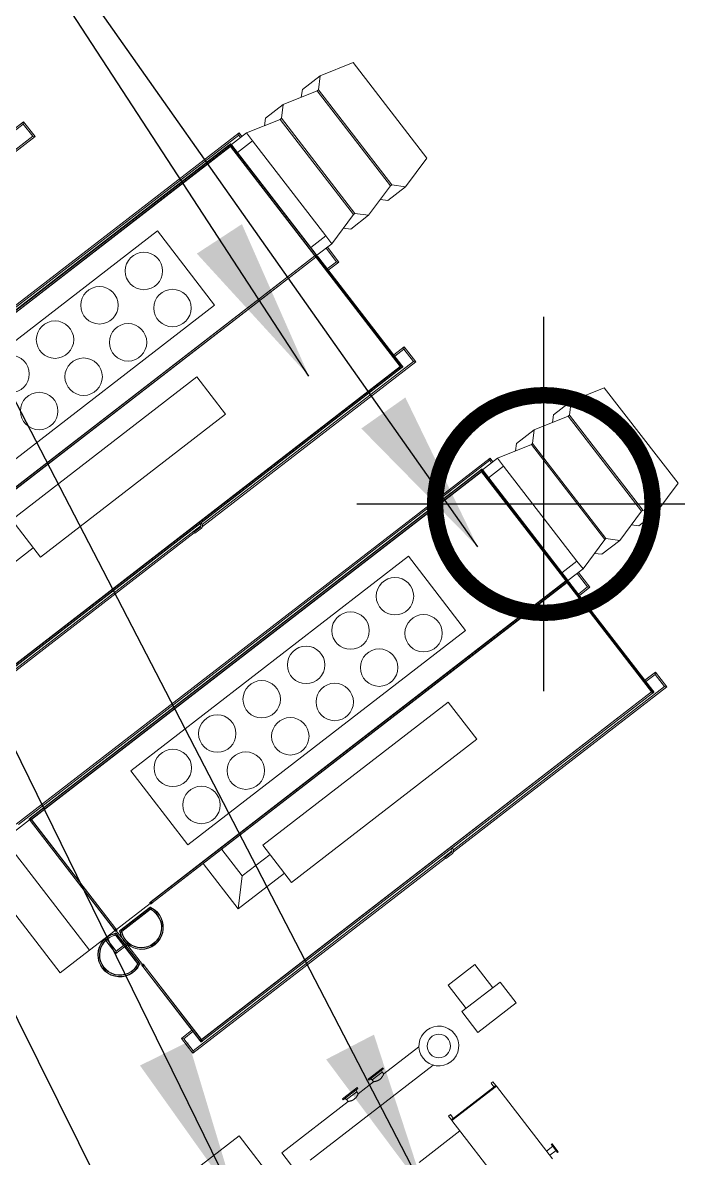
# Model space of a CAD drawing. Extents: x 380524 to 381571, y 430951 to 432014.
# Drawn here: x 380882.77 to 380896.78, y 431372.48 to 431396.74 of the extents above; entities that cross this region are included whole.
import ezdxf

# ---------------------------------------------------------------- set-up
doc = ezdxf.new("R2010")
doc.units = 0
doc.header["$LTSCALE"] = 5
doc.header["$MEASUREMENT"] = 0
doc.layers.get('0').update_dxf_attribs({"linetype": 'CONTINUOUS'})
doc.layers.add('BH4', color=3, linetype='CONTINUOUS')
doc.layers.add('PALIGLINIJA', color=7, linetype='CONTINUOUS')
doc.styles.get("Standard").update_dxf_attribs({"font": 'SIMPLEX.SHX'})
doc.dimstyles.new('SLDDIMSTYLE2', dxfattribs={"dimtxt": 0, "dimasz": 3.5, "dimexe": 0, "dimexo": 0.0625, "dimgap": 0, "dimtad": 0, "dimtih": 1, "dimtoh": 1, "dimdec": 0, "dimrnd": 1e-09, "dimzin": 0, "dimdsep": 46, "dimtxsty": 'Standard', "dimsah": 1, "dimcen": 0.09, "dimadec": 0, "dimazin": 0, "dimtfac": 3.5, "dimtdec": 0, "dimtofl": 0, "dimtmove": 0, "dimatfit": 3, "dimfxl": 1, "dimfrac": 2, "dimtolj": 1, "dimtzin": 0, "dimarcsym": 0})
doc.dimstyles.new('SLDDIMSTYLE3', dxfattribs={"dimtxt": 0, "dimasz": 1.5, "dimexe": 0, "dimexo": 0.0625, "dimgap": 0, "dimtad": 0, "dimtih": 1, "dimtoh": 1, "dimdec": 0, "dimrnd": 1e-09, "dimzin": 0, "dimdsep": 46, "dimtxsty": 'Standard', "dimblk1": 'DOT', "dimblk2": 'DOT', "dimsah": 1, "dimcen": 0.09, "dimadec": 0, "dimazin": 0, "dimtfac": 1.5, "dimtdec": 0, "dimtofl": 0, "dimtmove": 0, "dimatfit": 3, "dimldrblk": 'DOT', "dimfxl": 1, "dimfrac": 2, "dimtolj": 1, "dimtzin": 0, "dimarcsym": 0})

# ---------------------------------------------------------------- blocks, each defined once
blk = doc.blocks.new('_DOT')
at = {"color": 0, "linetype": 'ByBlock', "lineweight": -2}
blk.add_line((-0.5, 0), (-1, 0), dxfattribs=at)
at = {"color": 0, "linetype": 'ByBlock', "const_width": 0.5}
blk.add_lwpolyline([(-0.25, 0, 1), (0.25, 0, 1)], format="xyb", close=True, dxfattribs=at)

msp = doc.modelspace()

# ---------------------------------------------------------------- linework, layer by layer
at = {"color": 7, "linetype": 'Continuous', "lineweight": 15}
for p, q in [((380889.832, 431395.887), (380889.124, 431395.601)), ((380889.832, 431395.887), (380891.407, 431393.847)), ((380888.745, 431395.308), (380889.124, 431395.601)), ((380889.09, 431395.306), (380889.124, 431395.601)), ((380888.334, 431394.99), (380889.062, 431395.285)), ((380888.723, 431395.148), (380888.745, 431395.308)), ((380889.062, 431395.285), (380889.09, 431395.306)), ((380889.062, 431395.285), (380890.63, 431393.254)), ((380889.09, 431395.306), (380890.658, 431393.275)), ((380887.955, 431394.698), (380888.334, 431394.99)), ((380888.299, 431394.696), (380888.334, 431394.99)), ((380882.562, 431394.449), (380882.787, 431394.623)), ((380882.787, 431394.623), (380882.78, 431394.574)), ((380882.787, 431394.623), (380883.031, 431394.306)), ((380887.55, 431394.385), (380888.272, 431394.674)), ((380887.933, 431394.538), (380887.955, 431394.698)), ((380888.272, 431394.674), (380888.299, 431394.696)), ((380888.272, 431394.674), (380889.84, 431392.644)), ((380888.299, 431394.696), (380889.868, 431392.665)), ((380877.26, 431386.564), (380887.391, 431394.388)), ((380882.78, 431394.574), (380882.583, 431394.422)), ((380882.982, 431394.313), (380882.78, 431394.574)), ((380887.227, 431394.135), (380887.55, 431394.385)), ((380887.391, 431394.388), (380887.384, 431394.339)), ((380887.391, 431394.388), (380887.452, 431394.309)), ((380887.55, 431394.385), (380887.679, 431394.217)), ((380887.384, 431394.339), (380877.309, 431386.558)), ((380887.183, 431394.127), (380877.566, 431386.699)), ((380878.47, 431390.827), (380882.982, 431394.313)), ((380883.031, 431394.306), (380878.474, 431390.786)), ((380882.982, 431394.313), (380883.031, 431394.306)), ((380887.183, 431394.127), (380887.187, 431394.122)), ((380887.188, 431394.13), (380887.21, 431394.148)), ((380887.206, 431394.102), (380887.189, 431394.124)), ((380887.19, 431394.128), (380887.212, 431394.145)), ((380887.211, 431394.123), (380887.198, 431394.113)), ((380887.211, 431394.123), (380887.225, 431394.134)), ((380887.221, 431394.11), (380887.211, 431394.123)), ((380887.216, 431394.145), (380887.233, 431394.122)), ((380887.218, 431394.146), (380887.235, 431394.124)), ((380887.679, 431394.217), (380887.357, 431393.967)), ((380887.424, 431394.288), (380887.384, 431394.339)), ((380887.679, 431394.217), (380889.248, 431392.186)), ((380887.187, 431394.122), (380877.569, 431386.694)), ((380887.204, 431394.1), (380877.586, 431386.672)), ((380887.207, 431394.095), (380877.59, 431386.667)), ((380887.187, 431394.122), (380887.204, 431394.1)), ((380887.204, 431394.1), (380887.207, 431394.095)), ((380887.207, 431394.095), (380887.212, 431394.099)), ((380889.011, 431391.76), (380887.207, 431394.095)), ((380887.233, 431394.118), (380887.21, 431394.101)), ((380887.212, 431394.099), (380887.234, 431394.116)), ((380889.015, 431391.764), (380887.212, 431394.099)), ((380887.234, 431394.116), (380887.239, 431394.12)), ((380889.038, 431391.781), (380887.234, 431394.116)), ((380889.042, 431391.785), (380887.239, 431394.12)), ((380891.407, 431393.847), (380890.952, 431393.234)), ((380890.162, 431392.624), (380890.63, 431393.254)), ((380890.952, 431393.234), (380890.573, 431392.942)), ((380890.63, 431393.254), (380890.658, 431393.275)), ((380890.658, 431393.275), (380890.952, 431393.234)), ((380890.412, 431392.961), (380890.573, 431392.942)), ((380889.377, 431392.018), (380889.84, 431392.644)), ((380889.783, 431392.331), (380890.162, 431392.624)), ((380889.84, 431392.644), (380889.868, 431392.665)), ((380889.868, 431392.665), (380890.162, 431392.624)), ((380885.646, 431392.289), (380879.71, 431387.704)), ((380886.868, 431390.706), (380885.646, 431392.289)), ((380889.248, 431392.186), (380888.925, 431391.937)), ((380889.377, 431392.018), (380889.248, 431392.186)), ((380889.623, 431392.35), (380889.783, 431392.331)), ((380889.055, 431391.769), (380889.377, 431392.018)), ((380889.279, 431391.943), (380889.524, 431391.626)), ((380880.145, 431384.913), (380889.011, 431391.76)), ((380880.149, 431384.908), (380889.014, 431391.756)), ((380880.166, 431384.886), (380889.031, 431391.733)), ((380880.17, 431384.881), (380889.035, 431391.729)), ((380889.015, 431391.764), (380889.011, 431391.76)), ((380889.011, 431391.76), (380889.014, 431391.756)), ((380889.014, 431391.756), (380889.031, 431391.733)), ((380889.038, 431391.781), (380889.015, 431391.764)), ((380889.017, 431391.762), (380889.039, 431391.779)), ((380889.034, 431391.735), (380889.017, 431391.757)), ((380889.025, 431391.746), (380889.039, 431391.757)), ((380889.039, 431391.757), (380889.028, 431391.77)), ((380889.031, 431391.733), (380889.035, 431391.729)), ((380889.042, 431391.785), (380889.038, 431391.781)), ((380889.06, 431391.752), (380889.038, 431391.735)), ((380889.039, 431391.757), (380889.052, 431391.767)), ((380889.049, 431391.743), (380889.039, 431391.757)), ((380889.062, 431391.75), (380889.04, 431391.732)), ((380889.044, 431391.778), (380889.061, 431391.756)), ((380889.045, 431391.716), (380889.062, 431391.694)), ((380889.046, 431391.78), (380889.063, 431391.758)), ((380889.068, 431391.742), (380889.046, 431391.724)), ((380889.047, 431391.718), (380889.064, 431391.696)), ((380889.07, 431391.739), (380889.048, 431391.722)), ((380889.057, 431391.733), (380889.051, 431391.741)), ((380889.08, 431391.704), (380889.059, 431391.731)), ((380889.069, 431391.695), (380889.091, 431391.712)), ((380889.07, 431391.693), (380889.093, 431391.71)), ((380889.091, 431391.717), (380889.074, 431391.739)), ((380889.094, 431391.718), (380889.077, 431391.741)), ((380889.093, 431391.71), (380889.097, 431391.714)), ((380890.865, 431389.415), (380889.093, 431391.71)), ((380890.87, 431389.418), (380889.097, 431391.714)), ((380889.475, 431391.632), (380889.252, 431391.921)), ((380889.066, 431391.689), (380889.07, 431391.693)), ((380890.838, 431389.394), (380889.066, 431391.689)), ((380890.843, 431389.398), (380889.07, 431391.693)), ((380889.278, 431391.48), (380889.475, 431391.632)), ((380889.524, 431391.626), (380889.299, 431391.452)), ((380889.475, 431391.632), (380889.524, 431391.626)), ((380880.933, 431386.121), (380886.868, 431390.706)), ((380890.699, 431389.64), (380890.924, 431389.814)), ((380890.917, 431389.765), (380890.72, 431389.612)), ((380890.924, 431389.814), (380890.917, 431389.765)), ((380891.119, 431389.503), (380890.917, 431389.765)), ((380890.924, 431389.814), (380891.168, 431389.497)), ((380881.221, 431381.966), (380890.838, 431389.394)), ((380881.225, 431381.961), (380890.842, 431389.389)), ((380881.242, 431381.939), (380890.859, 431389.367)), ((380881.245, 431381.934), (380890.863, 431389.362)), ((380886.607, 431386.018), (380891.119, 431389.503)), ((380891.168, 431389.497), (380886.611, 431385.977)), ((380890.843, 431389.398), (380890.838, 431389.394)), ((380890.838, 431389.394), (380890.842, 431389.389)), ((380890.842, 431389.389), (380890.859, 431389.367)), ((380890.865, 431389.415), (380890.843, 431389.398)), ((380890.862, 431389.369), (380890.844, 431389.391)), ((380890.845, 431389.395), (380890.867, 431389.412)), ((380890.853, 431389.38), (380890.866, 431389.39)), ((380890.866, 431389.39), (380890.856, 431389.404)), ((380890.859, 431389.367), (380890.863, 431389.362)), ((380890.87, 431389.418), (380890.865, 431389.415)), ((380890.888, 431389.386), (380890.866, 431389.368)), ((380890.89, 431389.383), (380890.868, 431389.366)), ((380890.871, 431389.412), (380890.888, 431389.39)), ((380890.874, 431389.414), (380890.891, 431389.392)), ((380891.119, 431389.503), (380891.168, 431389.497)), ((380886.492, 431389.171), (380882.535, 431386.115)), ((380886.492, 431389.171), (380887.104, 431388.379)), ((380895.199, 431388.938), (380894.491, 431388.652)), ((380895.199, 431388.938), (380896.774, 431386.898)), ((380894.112, 431388.359), (380894.491, 431388.652)), ((380894.456, 431388.357), (380894.491, 431388.652)), ((380883.146, 431385.323), (380887.104, 431388.379)), ((380893.701, 431388.042), (380894.429, 431388.336)), ((380894.09, 431388.199), (380894.112, 431388.359)), ((380894.429, 431388.336), (380894.456, 431388.357)), ((380894.429, 431388.336), (380895.997, 431386.305)), ((380894.456, 431388.357), (380896.025, 431386.327)), ((380893.322, 431387.749), (380893.701, 431388.042)), ((380893.666, 431387.747), (380893.701, 431388.042)), ((380892.917, 431387.436), (380893.639, 431387.726)), ((380893.3, 431387.59), (380893.322, 431387.749)), ((380893.639, 431387.726), (380893.666, 431387.747)), ((380893.639, 431387.726), (380895.207, 431385.695)), ((380893.666, 431387.747), (380895.234, 431385.716)), ((380882.627, 431379.615), (380892.757, 431387.439)), ((380892.751, 431387.39), (380882.676, 431379.609)), ((380892.594, 431387.187), (380892.917, 431387.436)), ((380892.757, 431387.439), (380892.751, 431387.39)), ((380892.791, 431387.339), (380892.751, 431387.39)), ((380892.757, 431387.439), (380892.819, 431387.36)), ((380892.917, 431387.436), (380893.046, 431387.268)), ((380892.55, 431387.178), (380882.933, 431379.75)), ((380892.554, 431387.173), (380882.936, 431379.745)), ((380892.571, 431387.151), (380882.953, 431379.723)), ((380892.574, 431387.146), (380882.957, 431379.718)), ((380892.55, 431387.178), (380892.554, 431387.173)), ((380892.554, 431387.173), (380892.571, 431387.151)), ((380892.555, 431387.182), (380892.577, 431387.199)), ((380892.573, 431387.153), (380892.556, 431387.175)), ((380892.557, 431387.179), (380892.579, 431387.196)), ((380892.578, 431387.174), (380892.565, 431387.164)), ((380892.571, 431387.151), (380892.574, 431387.146)), ((380892.574, 431387.146), (380892.579, 431387.15)), ((380894.378, 431384.812), (380892.574, 431387.146)), ((380892.599, 431387.17), (380892.577, 431387.152)), ((380892.578, 431387.174), (380892.591, 431387.185)), ((380892.588, 431387.161), (380892.578, 431387.174)), ((380892.579, 431387.15), (380892.601, 431387.167)), ((380894.382, 431384.815), (380892.579, 431387.15)), ((380892.583, 431387.196), (380892.6, 431387.174)), ((380892.585, 431387.198), (380892.602, 431387.176)), ((380892.601, 431387.167), (380892.606, 431387.171)), ((380894.405, 431384.832), (380892.601, 431387.167)), ((380894.409, 431384.836), (380892.606, 431387.171)), ((380893.046, 431387.268), (380892.724, 431387.019)), ((380893.046, 431387.268), (380894.615, 431385.237)), ((380896.774, 431386.898), (380896.319, 431386.286)), ((380895.529, 431385.675), (380895.997, 431386.305)), ((380896.319, 431386.286), (380895.94, 431385.993)), ((380895.997, 431386.305), (380896.025, 431386.327)), ((380896.025, 431386.327), (380896.319, 431386.286)), ((380881.044, 431381.722), (380886.582, 431385.999)), ((380882.535, 431386.115), (380883.146, 431385.323)), ((380886.426, 431385.854), (380886.569, 431385.964)), ((380886.587, 431385.94), (380886.445, 431385.83)), ((380886.575, 431386.013), (380886.557, 431386.036)), ((380886.58, 431386.055), (380886.599, 431386.031)), ((380895.779, 431386.012), (380895.94, 431385.993)), ((380886.435, 431385.842), (380881.038, 431381.673)), ((380886.445, 431385.83), (380886.426, 431385.854)), ((380894.744, 431385.07), (380895.207, 431385.695)), ((380895.149, 431385.383), (380895.529, 431385.675)), ((380895.207, 431385.695), (380895.234, 431385.716)), ((380895.234, 431385.716), (380895.529, 431385.675)), ((380882.004, 431384.757), (380882.994, 431385.521)), ((380894.99, 431385.402), (380895.149, 431385.383)), ((380891.013, 431385.34), (380885.077, 431380.756)), ((380892.235, 431383.757), (380891.013, 431385.34)), ((380894.615, 431385.237), (380894.292, 431384.988)), ((380894.744, 431385.07), (380894.615, 431385.237)), ((380894.422, 431384.82), (380894.744, 431385.07)), ((380894.842, 431384.684), (380894.619, 431384.973)), ((380894.646, 431384.994), (380894.891, 431384.677)), ((380885.512, 431377.964), (380894.378, 431384.812)), ((380885.516, 431377.96), (380894.381, 431384.807)), ((380885.533, 431377.937), (380894.398, 431384.785)), ((380885.537, 431377.933), (380894.402, 431384.78)), ((380894.382, 431384.815), (380894.378, 431384.812)), ((380894.378, 431384.812), (380894.381, 431384.807)), ((380894.381, 431384.807), (380894.398, 431384.785)), ((380894.405, 431384.832), (380894.382, 431384.815)), ((380894.384, 431384.813), (380894.406, 431384.83)), ((380894.401, 431384.787), (380894.384, 431384.809)), ((380894.392, 431384.798), (380894.406, 431384.808)), ((380894.406, 431384.808), (380894.395, 431384.822)), ((380894.398, 431384.785), (380894.402, 431384.78)), ((380894.409, 431384.836), (380894.405, 431384.832)), ((380894.427, 431384.803), (380894.405, 431384.786)), ((380894.406, 431384.808), (380894.419, 431384.818)), ((380894.416, 431384.795), (380894.406, 431384.808)), ((380894.429, 431384.801), (380894.407, 431384.784)), ((380894.411, 431384.83), (380894.428, 431384.807)), ((380894.412, 431384.767), (380894.429, 431384.745)), ((380894.413, 431384.831), (380894.43, 431384.809)), ((380894.435, 431384.793), (380894.413, 431384.776)), ((380894.414, 431384.769), (380894.431, 431384.747)), ((380894.437, 431384.791), (380894.415, 431384.773)), ((380894.424, 431384.784), (380894.418, 431384.792)), ((380894.447, 431384.755), (380894.426, 431384.782)), ((380894.433, 431384.74), (380894.437, 431384.744)), ((380896.205, 431382.445), (380894.433, 431384.74)), ((380894.436, 431384.747), (380894.458, 431384.764)), ((380894.437, 431384.744), (380894.46, 431384.761)), ((380896.21, 431382.449), (380894.437, 431384.744)), ((380894.458, 431384.768), (380894.441, 431384.79)), ((380894.461, 431384.77), (380894.444, 431384.792)), ((380894.46, 431384.761), (380894.464, 431384.765)), ((380896.232, 431382.466), (380894.46, 431384.761)), ((380896.237, 431382.47), (380894.464, 431384.765)), ((380894.645, 431384.531), (380894.842, 431384.684)), ((380894.891, 431384.677), (380894.666, 431384.504)), ((380894.842, 431384.684), (380894.891, 431384.677)), ((380886.3, 431379.173), (380892.235, 431383.757)), ((380896.066, 431382.691), (380896.291, 431382.865)), ((380896.284, 431382.816), (380896.087, 431382.664)), ((380896.291, 431382.865), (380896.284, 431382.816)), ((380896.486, 431382.555), (380896.284, 431382.816)), ((380896.291, 431382.865), (380896.535, 431382.548)), ((380891.974, 431379.069), (380896.486, 431382.555)), ((380896.535, 431382.548), (380891.978, 431379.028)), ((380896.486, 431382.555), (380896.535, 431382.548)), ((380886.588, 431375.017), (380896.205, 431382.445)), ((380886.592, 431375.012), (380896.209, 431382.441)), ((380886.609, 431374.99), (380896.226, 431382.418)), ((380886.612, 431374.986), (380896.23, 431382.414)), ((380896.21, 431382.449), (380896.205, 431382.445)), ((380896.205, 431382.445), (380896.209, 431382.441)), ((380896.209, 431382.441), (380896.226, 431382.418)), ((380896.232, 431382.466), (380896.21, 431382.449)), ((380896.229, 431382.42), (380896.211, 431382.442)), ((380896.212, 431382.447), (380896.234, 431382.464)), ((380896.22, 431382.431), (380896.233, 431382.442)), ((380896.233, 431382.442), (380896.223, 431382.455)), ((380896.226, 431382.418), (380896.23, 431382.414)), ((380896.237, 431382.47), (380896.232, 431382.466)), ((380896.255, 431382.437), (380896.233, 431382.42)), ((380896.257, 431382.434), (380896.235, 431382.417)), ((380896.238, 431382.463), (380896.255, 431382.441)), ((380896.241, 431382.465), (380896.258, 431382.443)), ((380891.859, 431382.222), (380887.902, 431379.166)), ((380891.859, 431382.222), (380892.471, 431381.431)), ((380888.513, 431378.374), (380892.471, 431381.431)), ((380885.077, 431380.756), (380886.3, 431379.173)), ((380882.369, 431379.289), (380882.913, 431379.71)), ((380882.922, 431379.699), (380882.905, 431379.721)), ((380882.906, 431379.729), (380882.928, 431379.746)), ((380882.924, 431379.7), (380882.907, 431379.723)), ((380882.908, 431379.727), (380882.93, 431379.744)), ((380882.916, 431379.711), (380882.929, 431379.722)), ((380882.925, 431379.694), (380882.93, 431379.697)), ((380882.925, 431379.694), (380884.729, 431377.359)), ((380882.95, 431379.717), (380882.928, 431379.7)), ((380882.942, 431379.732), (380882.929, 431379.722)), ((380882.929, 431379.722), (380882.939, 431379.708)), ((380882.93, 431379.697), (380882.952, 431379.715)), ((380882.93, 431379.697), (380884.733, 431377.363)), ((380882.936, 431379.745), (380882.933, 431379.75)), ((380882.934, 431379.743), (380882.951, 431379.721)), ((380882.953, 431379.723), (380882.936, 431379.745)), ((380882.952, 431379.715), (380882.957, 431379.718)), ((380882.952, 431379.715), (380884.756, 431377.38)), ((380882.957, 431379.718), (380882.953, 431379.723)), ((380882.957, 431379.718), (380884.76, 431377.384)), ((380884.197, 431376.923), (380882.369, 431379.289)), ((380887.902, 431379.166), (380888.513, 431378.374)), ((380891.942, 431379.064), (380891.924, 431379.088)), ((380891.947, 431379.106), (380891.966, 431379.082)), ((380891.802, 431378.893), (380886.405, 431374.724)), ((380886.411, 431374.773), (380891.949, 431379.05)), ((380887.461, 431378.51), (380887.021, 431379.079)), ((380888.055, 431378.968), (380887.461, 431378.51)), ((380891.793, 431378.905), (380891.936, 431379.015)), ((380891.812, 431378.881), (380891.793, 431378.905)), ((380891.954, 431378.991), (380891.812, 431378.881)), ((380883.57, 431376.439), (380881.742, 431378.805)), ((380886.626, 431378.774), (380887.371, 431377.808)), ((380887.371, 431377.808), (380888.361, 431378.572)), ((380887.371, 431377.808), (380887.461, 431378.51)), ((380884.773, 431377.368), (380885.493, 431377.924)), ((380885.484, 431377.935), (380885.501, 431377.913)), ((380885.507, 431377.961), (380885.485, 431377.943)), ((380885.509, 431377.958), (380885.487, 431377.941)), ((380885.487, 431377.937), (380885.504, 431377.915)), ((380885.495, 431377.926), (380885.522, 431377.947)), ((380885.508, 431377.914), (380885.53, 431377.931)), ((380885.51, 431377.912), (380885.532, 431377.929)), ((380885.516, 431377.96), (380885.512, 431377.964)), ((380885.531, 431377.936), (380885.513, 431377.958)), ((380885.533, 431377.937), (380885.516, 431377.96)), ((380885.537, 431377.933), (380885.533, 431377.937)), ((380885.467, 431377.823), (380884.865, 431377.358)), ((380885.47, 431377.818), (380884.869, 431377.354)), ((380885.487, 431377.796), (380884.886, 431377.331)), ((380885.491, 431377.791), (380884.89, 431377.327)), ((380885.467, 431377.823), (380885.47, 431377.818)), ((380885.47, 431377.818), (380885.487, 431377.796)), ((380885.494, 431377.844), (380885.471, 431377.827)), ((380885.495, 431377.841), (380885.473, 431377.824)), ((380885.473, 431377.82), (380885.49, 431377.798)), ((380885.487, 431377.796), (380885.491, 431377.791)), ((380885.494, 431377.797), (380885.516, 431377.814)), ((380885.496, 431377.795), (380885.518, 431377.812)), ((380885.517, 431377.819), (380885.5, 431377.841)), ((380885.519, 431377.82), (380885.502, 431377.843)), ((380885.502, 431377.8), (380885.523, 431377.816)), ((380885.523, 431377.816), (380885.516, 431377.824)), ((380885.642, 431377.677), (380885.647, 431377.672)), ((380885.674, 431377.702), (380885.67, 431377.707)), ((380885.687, 431377.685), (380885.678, 431377.696)), ((380884.197, 431376.923), (380884.741, 431377.343)), ((380884.52, 431377.165), (380884.516, 431377.17)), ((380884.544, 431377.191), (380884.546, 431377.188)), ((380884.545, 431377.188), (380884.567, 431377.205)), ((380884.571, 431377.156), (380884.767, 431376.902)), ((380884.733, 431377.363), (380884.729, 431377.359)), ((380884.732, 431377.354), (380884.749, 431377.332)), ((380884.756, 431377.38), (380884.733, 431377.363)), ((380884.743, 431377.277), (380884.734, 431377.27)), ((380884.734, 431377.27), (380884.75, 431377.25)), ((380884.757, 431377.378), (380884.735, 431377.36)), ((380884.735, 431377.356), (380884.752, 431377.334)), ((380884.738, 431377.266), (380884.755, 431377.243)), ((380884.761, 431377.291), (380884.739, 431377.274)), ((380884.74, 431377.267), (380884.757, 431377.245)), ((380884.763, 431377.289), (380884.741, 431377.272)), ((380884.743, 431377.345), (380884.757, 431377.355)), ((380884.746, 431377.369), (380884.757, 431377.355)), ((380884.76, 431377.384), (380884.756, 431377.38)), ((380884.756, 431377.333), (380884.778, 431377.351)), ((380884.757, 431377.355), (380884.77, 431377.366)), ((380884.757, 431377.355), (380884.767, 431377.342)), ((380884.758, 431377.331), (380884.78, 431377.348)), ((380884.758, 431377.239), (380884.763, 431377.242)), ((380885.223, 431376.637), (380884.758, 431377.239)), ((380884.761, 431377.245), (380884.784, 431377.262)), ((380884.779, 431377.355), (380884.762, 431377.377)), ((380884.763, 431377.242), (380884.785, 431377.259)), ((380885.228, 431376.641), (380884.763, 431377.242)), ((380884.781, 431377.357), (380884.764, 431377.379)), ((380884.784, 431377.266), (380884.767, 431377.288)), ((380884.769, 431377.34), (380884.905, 431377.164)), ((380884.786, 431377.268), (380884.769, 431377.29)), ((380884.785, 431377.259), (380884.79, 431377.263)), ((380885.25, 431376.658), (380884.785, 431377.259)), ((380885.255, 431376.662), (380884.79, 431377.263)), ((380884.837, 431377.329), (380884.854, 431377.307)), ((380884.86, 431377.355), (380884.838, 431377.338)), ((380884.839, 431377.331), (380884.857, 431377.309)), ((380884.862, 431377.352), (380884.84, 431377.335)), ((380884.851, 431377.311), (380884.858, 431377.302)), ((380884.858, 431377.302), (380884.878, 431377.318)), ((380884.861, 431377.308), (380884.883, 431377.325)), ((380884.863, 431377.306), (380884.885, 431377.323)), ((380884.869, 431377.354), (380884.865, 431377.358)), ((380884.884, 431377.33), (380884.866, 431377.352)), ((380884.886, 431377.331), (380884.869, 431377.354)), ((380884.89, 431377.327), (380884.886, 431377.331)), ((380883.57, 431376.439), (380884.197, 431376.923)), ((380884.761, 431376.853), (380884.544, 431377.133)), ((380884.946, 431376.996), (380884.761, 431376.853)), ((380884.767, 431376.902), (380884.761, 431376.853)), ((380884.767, 431376.902), (380884.924, 431377.024)), ((380884.941, 431377.113), (380884.924, 431377.135)), ((380884.956, 431377.048), (380884.98, 431377.067)), ((380884.963, 431377.088), (380885.325, 431376.619)), ((380885.001, 431377.039), (380884.977, 431377.021)), ((380885.602, 431377.048), (380885.58, 431377.031)), ((380885.25, 431376.658), (380885.228, 431376.641)), ((380885.255, 431376.662), (380885.25, 431376.658)), ((380885.275, 431376.635), (380885.258, 431376.657)), ((380884.48, 431376.526), (380884.463, 431376.548)), ((380885.109, 431376.486), (380885.103, 431376.482)), ((380885.117, 431376.441), (380885.128, 431376.45)), ((380885.134, 431376.454), (380885.139, 431376.459)), ((380885.228, 431376.641), (380885.223, 431376.637)), ((380885.227, 431376.632), (380885.244, 431376.61)), ((380885.229, 431376.634), (380885.246, 431376.612)), ((380885.252, 431376.656), (380885.23, 431376.638)), ((380885.232, 431376.626), (380885.248, 431376.606)), ((380885.248, 431376.606), (380885.256, 431376.612)), ((380885.25, 431376.612), (380885.273, 431376.629)), ((380885.252, 431376.609), (380885.274, 431376.626)), ((380885.273, 431376.633), (380885.256, 431376.655)), ((380885.313, 431376.603), (380885.33, 431376.58)), ((380885.336, 431376.628), (380885.314, 431376.611)), ((380885.315, 431376.604), (380885.332, 431376.582)), ((380885.338, 431376.626), (380885.316, 431376.609)), ((380885.327, 431376.617), (380885.348, 431376.59)), ((380885.334, 431376.576), (380885.339, 431376.579)), ((380885.334, 431376.576), (380886.556, 431374.993)), ((380885.337, 431376.582), (380885.359, 431376.599)), ((380885.339, 431376.579), (380885.361, 431376.596)), ((380885.339, 431376.579), (380886.561, 431374.996)), ((380885.359, 431376.603), (380885.342, 431376.625)), ((380885.362, 431376.605), (380885.345, 431376.627)), ((380885.361, 431376.596), (380885.365, 431376.6)), ((380885.361, 431376.596), (380886.583, 431375.014)), ((380885.365, 431376.6), (380886.588, 431375.017)), ((380892.428, 431376.618), (380891.858, 431376.178)), ((380892.813, 431376.12), (380892.428, 431376.618)), ((380891.858, 431376.178), (380892.243, 431375.68)), ((380892.971, 431376.242), (380892.156, 431375.613)), ((380893.314, 431375.799), (380892.971, 431376.242)), ((380892.498, 431375.169), (380893.314, 431375.799)), ((380892.156, 431375.613), (380892.498, 431375.169)), ((380886.16, 431375.041), (380886.385, 431375.214)), ((380886.16, 431375.041), (380886.21, 431375.034)), ((380886.405, 431374.724), (380886.16, 431375.041)), ((380886.407, 431375.187), (380886.21, 431375.034)), ((380886.21, 431375.034), (380886.411, 431374.773)), ((380886.561, 431374.996), (380886.556, 431374.993)), ((380886.577, 431374.966), (380886.56, 431374.988)), ((380886.583, 431375.014), (380886.561, 431374.996)), ((380886.579, 431374.968), (380886.562, 431374.99)), ((380886.563, 431374.994), (380886.585, 431375.011)), ((380886.574, 431375.003), (380886.584, 431374.989)), ((380886.588, 431375.017), (380886.583, 431375.014)), ((380886.584, 431374.989), (380886.598, 431375)), ((380886.606, 431374.984), (380886.584, 431374.967)), ((380886.608, 431374.982), (380886.586, 431374.965)), ((380886.592, 431375.012), (380886.588, 431375.017)), ((380886.589, 431375.011), (380886.606, 431374.988)), ((380886.609, 431374.99), (380886.592, 431375.012)), ((380886.612, 431374.986), (380886.609, 431374.99)), ((380891.998, 431375.137), (380891.998, 431375.137)), ((380886.411, 431374.773), (380886.405, 431374.724)), ((380891.237, 431374.862), (380890.485, 431374.281)), ((380891.326, 431374.617), (380891.326, 431374.617)), ((380888.909, 431372.438), (380891.54, 431374.47)), ((380890.456, 431374.407), (380890.149, 431374.17)), ((380890.472, 431374.387), (380890.164, 431374.149)), ((380890.238, 431374.153), (380890.454, 431374.32)), ((380890.454, 431374.32), (380890.44, 431374.362)), ((380890.485, 431374.281), (380890.454, 431374.32)), ((380890.461, 431374.411), (380890.456, 431374.407)), ((380890.477, 431374.391), (380890.461, 431374.411)), ((380890.477, 431374.391), (380890.472, 431374.387)), ((380889.915, 431373.99), (380889.91, 431373.986)), ((380889.931, 431373.969), (380889.915, 431373.99)), ((380890.269, 431374.114), (380889.939, 431373.859)), ((380890.149, 431374.17), (380890.164, 431374.149)), ((380890.201, 431374.178), (380890.238, 431374.153)), ((380890.238, 431374.153), (380890.269, 431374.114)), ((380891.93, 431373.303), (380892.88, 431374.036)), ((380892.892, 431374.02), (380891.943, 431373.287)), ((380892.779, 431374.085), (380892.819, 431374.115)), ((380892.84, 431374.006), (380892.779, 431374.085)), ((380892.819, 431374.115), (380892.88, 431374.036)), ((380892.88, 431374.036), (380892.84, 431374.006)), ((380892.88, 431374.036), (380892.892, 431374.02)), ((380894.09, 431372.469), (380892.892, 431374.02)), ((380889.91, 431373.986), (380889.602, 431373.748)), ((380889.602, 431373.748), (380889.618, 431373.728)), ((380889.926, 431373.965), (380889.618, 431373.728)), ((380889.655, 431373.756), (380889.692, 431373.732)), ((380889.692, 431373.732), (380889.908, 431373.899)), ((380889.908, 431373.899), (380889.894, 431373.941)), ((380889.939, 431373.859), (380889.908, 431373.899)), ((380889.931, 431373.969), (380889.926, 431373.965)), ((380889.723, 431373.692), (380888.305, 431372.597)), ((380889.692, 431373.732), (380889.723, 431373.692)), ((380891.869, 431373.382), (380891.909, 431373.412)), ((380891.93, 431373.303), (380891.869, 431373.382)), ((380891.909, 431373.412), (380891.97, 431373.333)), ((380891.97, 431373.333), (380891.93, 431373.303)), ((380891.943, 431373.287), (380891.93, 431373.303)), ((380891.943, 431373.287), (380893.141, 431371.736)), ((380892.114, 431373.065), (380891.24, 431372.39)), ((380887.393, 431372.96), (380885.177, 431371.249)), ((380889.105, 431370.744), (380887.393, 431372.96)), ((380894.082, 431372.791), (380894.066, 431372.779)), ((380894.066, 431372.779), (380894.2, 431372.605)), ((380894.082, 431372.791), (380894.216, 431372.617)), ((380888.305, 431372.597), (380888.608, 431372.206)), ((380894.098, 431372.737), (380893.964, 431372.633)), ((380894.034, 431372.543), (380894.168, 431372.647)), ((380894.2, 431372.605), (380894.216, 431372.617))]:
    msp.add_line(p, q, dxfattribs=at)
at = {"color": 7, "linetype": 'Continuous', "lineweight": 15, "flags": 128}
for points in [[(380885.67, 431377.707), (380885.669, 431377.708), (380885.669, 431377.708)], [(380885.688, 431377.683), (380885.687, 431377.684), (380885.687, 431377.685)], [(380884.544, 431377.186), (380884.544, 431377.187), (380884.545, 431377.188)], [(380884.567, 431377.205), (380884.568, 431377.205), (380884.569, 431377.206)], [(380884.924, 431377.135), (380884.923, 431377.136), (380884.923, 431377.137)], [(380884.942, 431377.112), (380884.941, 431377.112), (380884.941, 431377.113)], [(380885.58, 431377.031), (380885.579, 431377.031), (380885.579, 431377.03)], [(380885.604, 431377.05), (380885.603, 431377.049), (380885.602, 431377.048)], [(380884.463, 431376.548), (380884.462, 431376.549), (380884.462, 431376.549)], [(380884.481, 431376.525), (380884.481, 431376.525), (380884.48, 431376.526)], [(380885.115, 431376.44), (380885.116, 431376.441), (380885.117, 431376.441)], [(380885.139, 431376.459), (380885.14, 431376.459), (380885.14, 431376.459)], [(380890.485, 431374.281), (380890.485, 431374.28), (380890.484, 431374.279), (380890.483, 431374.277), (380890.482, 431374.274), (380890.481, 431374.271), (380890.479, 431374.267), (380890.477, 431374.262), (380890.474, 431374.257), (380890.471, 431374.251), (380890.467, 431374.244), (380890.463, 431374.237), (380890.458, 431374.229), (380890.453, 431374.221), (380890.447, 431374.212), (380890.44, 431374.203), (380890.433, 431374.194), (380890.424, 431374.185), (380890.416, 431374.177), (380890.408, 431374.17), (380890.399, 431374.163), (380890.39, 431374.156), (380890.382, 431374.151), (380890.374, 431374.146), (380890.365, 431374.142), (380890.357, 431374.138), (380890.348, 431374.134), (380890.34, 431374.131), (380890.331, 431374.128), (380890.323, 431374.126), (380890.314, 431374.123), (380890.306, 431374.121), (380890.298, 431374.119), (380890.291, 431374.118), (380890.285, 431374.117), (380890.28, 431374.116), (380890.275, 431374.115), (380890.272, 431374.114), (380890.271, 431374.114), (380890.27, 431374.114), (380890.269, 431374.114), (380890.269, 431374.114), (380890.269, 431374.114)], [(380889.939, 431373.859), (380889.939, 431373.859), (380889.938, 431373.857), (380889.937, 431373.855), (380889.936, 431373.853), (380889.935, 431373.849), (380889.933, 431373.845), (380889.93, 431373.84), (380889.928, 431373.835), (380889.925, 431373.829), (380889.921, 431373.822), (380889.917, 431373.815), (380889.912, 431373.807), (380889.907, 431373.799), (380889.901, 431373.79), (380889.894, 431373.781), (380889.886, 431373.772), (380889.878, 431373.763), (380889.87, 431373.755), (380889.862, 431373.748), (380889.853, 431373.741), (380889.844, 431373.734), (380889.836, 431373.729), (380889.827, 431373.724), (380889.819, 431373.72), (380889.811, 431373.716), (380889.802, 431373.713), (380889.794, 431373.709), (380889.785, 431373.706), (380889.777, 431373.704), (380889.768, 431373.701), (380889.76, 431373.699), (380889.752, 431373.698), (380889.745, 431373.696), (380889.739, 431373.695), (380889.733, 431373.694), (380889.729, 431373.693), (380889.726, 431373.693), (380889.724, 431373.692), (380889.724, 431373.692), (380889.723, 431373.692), (380889.723, 431373.692), (380889.723, 431373.692)]]:
    msp.add_lwpolyline(points, dxfattribs=at)
at = {"color": 7, "linetype": 'Continuous', "lineweight": 15}
for centre, radius in [((380885.358, 431391.435), 0.4), ((380884.408, 431390.701), 0.4), ((380885.969, 431390.643), 0.4), ((380883.459, 431389.968), 0.4), ((380885.02, 431389.91), 0.4), ((380882.509, 431389.234), 0.4), ((380884.07, 431389.176), 0.4), ((380883.12, 431388.443), 0.4), ((380890.725, 431384.486), 0.4), ((380889.775, 431383.752), 0.4), ((380891.336, 431383.695), 0.4), ((380888.825, 431383.019), 0.4), ((380890.386, 431382.961), 0.4), ((380887.876, 431382.285), 0.4), ((380889.437, 431382.227), 0.4), ((380886.926, 431381.552), 0.4), ((380888.487, 431381.494), 0.4), ((380885.976, 431380.818), 0.4), ((380887.537, 431380.76), 0.4), ((380886.588, 431380.027), 0.4), ((380891.662, 431374.877), 0.25)]:
    msp.add_circle(centre, radius, dxfattribs=at)
for centre, radius, start, end in [((380887.191, 431394.126), 0.006, 127.6814, 217.6814), ((380887.191, 431394.126), 0.003, 127.6814, 217.6814), ((380887.214, 431394.143), 0.006, 37.6814, 127.6814), ((380887.214, 431394.143), 0.003, 37.6814, 127.6814), ((380887.231, 431394.121), 0.006, 307.6814, 37.6814), ((380887.209, 431394.104), 0.006, 217.6814, 307.6814), ((380887.209, 431394.104), 0.003, 217.6814, 307.6814), ((380887.231, 431394.121), 0.003, 307.6814, 37.6814), ((380889.019, 431391.759), 0.006, 127.6814, 217.6814), ((380889.019, 431391.759), 0.003, 127.6814, 217.6814), ((380889.036, 431391.737), 0.006, 217.6814, 307.6814), ((380889.036, 431391.737), 0.003, 217.6814, 307.6814), ((380889.041, 431391.776), 0.006, 37.6814, 127.6814), ((380889.041, 431391.776), 0.003, 37.6814, 127.6814), ((380889.05, 431391.72), 0.006, 127.6814, 217.6814), ((380889.05, 431391.72), 0.003, 127.6814, 217.6814), ((380889.058, 431391.754), 0.003, 307.6814, 37.6814), ((380889.058, 431391.754), 0.006, 307.6814, 37.6814), ((380889.072, 431391.737), 0.006, 37.6814, 127.6814), ((380889.072, 431391.737), 0.003, 37.6814, 127.6814), ((380889.089, 431391.715), 0.003, 307.6814, 37.6814), ((380889.089, 431391.715), 0.006, 307.6814, 37.6814), ((380889.067, 431391.698), 0.006, 217.6814, 307.6814), ((380889.067, 431391.698), 0.003, 217.6814, 307.6814), ((380890.847, 431389.393), 0.006, 127.6814, 217.6814), ((380890.847, 431389.393), 0.003, 127.6814, 217.6814), ((380890.864, 431389.371), 0.006, 217.6814, 307.6814), ((380890.864, 431389.371), 0.003, 217.6814, 307.6814), ((380890.869, 431389.41), 0.006, 37.6814, 127.6814), ((380890.869, 431389.41), 0.003, 37.6814, 127.6814), ((380890.886, 431389.388), 0.003, 307.6814, 37.6814), ((380890.886, 431389.388), 0.006, 307.6814, 37.6814), ((380892.558, 431387.177), 0.006, 127.6814, 217.6814), ((380892.558, 431387.177), 0.003, 127.6814, 217.6814), ((380892.575, 431387.155), 0.006, 217.6814, 307.6814), ((380892.575, 431387.155), 0.003, 217.6814, 307.6814), ((380892.581, 431387.194), 0.006, 37.6814, 127.6814), ((380892.581, 431387.194), 0.003, 37.6814, 127.6814), ((380892.598, 431387.172), 0.003, 307.6814, 37.6814), ((380892.598, 431387.172), 0.006, 307.6814, 37.6814), ((380886.547, 431385.991), 0.035, 307.6814, 37.6814), ((380886.547, 431385.991), 0.065, 307.6814, 37.6814), ((380894.386, 431384.811), 0.006, 127.6814, 217.6814), ((380894.386, 431384.811), 0.003, 127.6814, 217.6814), ((380894.403, 431384.788), 0.006, 217.6814, 307.6814), ((380894.403, 431384.788), 0.003, 217.6814, 307.6814), ((380894.408, 431384.828), 0.006, 37.6814, 127.6814), ((380894.408, 431384.828), 0.003, 37.6814, 127.6814), ((380894.417, 431384.771), 0.006, 127.6814, 217.6814), ((380894.417, 431384.771), 0.003, 127.6814, 217.6814), ((380894.425, 431384.806), 0.003, 307.6814, 37.6814), ((380894.425, 431384.806), 0.006, 307.6814, 37.6814), ((380894.434, 431384.749), 0.006, 217.6814, 307.6814), ((380894.434, 431384.749), 0.003, 217.6814, 307.6814), ((380894.439, 431384.788), 0.006, 37.6814, 127.6814), ((380894.439, 431384.788), 0.003, 37.6814, 127.6814), ((380894.456, 431384.766), 0.003, 307.6814, 37.6814), ((380894.456, 431384.766), 0.006, 307.6814, 37.6814), ((380896.214, 431382.444), 0.006, 127.6814, 217.6814), ((380896.214, 431382.444), 0.003, 127.6814, 217.6814), ((380896.231, 431382.422), 0.006, 217.6814, 307.6814), ((380896.231, 431382.422), 0.003, 217.6814, 307.6814), ((380896.236, 431382.461), 0.006, 37.6814, 127.6814), ((380896.236, 431382.461), 0.003, 37.6814, 127.6814), ((380896.253, 431382.439), 0.003, 307.6814, 37.6814), ((380896.253, 431382.439), 0.006, 307.6814, 37.6814), ((380882.909, 431379.724), 0.006, 127.6814, 217.6814), ((380882.909, 431379.724), 0.003, 127.6814, 217.6814), ((380882.926, 431379.702), 0.006, 217.6814, 307.6814), ((380882.926, 431379.702), 0.003, 217.6814, 307.6814), ((380882.932, 431379.741), 0.006, 37.6814, 127.6814), ((380882.932, 431379.741), 0.003, 37.6814, 127.6814), ((380882.949, 431379.719), 0.003, 307.6814, 37.6814), ((380882.949, 431379.719), 0.006, 307.6814, 37.6814), ((380891.914, 431379.043), 0.065, 307.6814, 37.6814), ((380891.914, 431379.043), 0.035, 307.6814, 37.6814), ((380885.489, 431377.939), 0.006, 127.6814, 217.6814), ((380885.489, 431377.939), 0.003, 127.6814, 217.6814), ((380885.506, 431377.917), 0.006, 217.6814, 307.6814), ((380885.506, 431377.917), 0.003, 217.6814, 307.6814), ((380885.511, 431377.956), 0.006, 37.6814, 127.6814), ((380885.511, 431377.956), 0.003, 37.6814, 127.6814), ((380885.528, 431377.934), 0.003, 307.6814, 37.6814), ((380885.528, 431377.934), 0.006, 307.6814, 37.6814), ((380885.304, 431377.412), 0.47, 191.0127, 64.35), ((380885.304, 431377.412), 0.464, 192.5279, 62.8348), ((380885.304, 431377.412), 0.436, 192.4065, 62.9563), ((380885.304, 431377.412), 0.43, 192.0284, 63.3343), ((380885.475, 431377.822), 0.006, 127.6814, 217.6814), ((380885.475, 431377.822), 0.003, 127.6814, 217.6814), ((380885.492, 431377.8), 0.006, 217.6814, 307.6814), ((380885.492, 431377.8), 0.003, 217.6814, 307.6814), ((380885.497, 431377.839), 0.006, 37.6814, 127.6814), ((380885.497, 431377.839), 0.003, 37.6814, 127.6814), ((380885.514, 431377.817), 0.003, 307.6814, 37.6814), ((380885.514, 431377.817), 0.006, 307.6814, 37.6814), ((380884.843, 431376.824), 0.47, 101.0127, 334.35), ((380884.843, 431376.824), 0.464, 102.5279, 332.8348), ((380884.843, 431376.824), 0.436, 102.4065, 332.9563), ((380884.843, 431376.824), 0.43, 102.0284, 333.3343), ((380884.737, 431377.358), 0.006, 127.6814, 217.6814), ((380884.737, 431377.358), 0.003, 127.6814, 217.6814), ((380884.742, 431377.269), 0.006, 127.6814, 217.6814), ((380884.742, 431377.269), 0.003, 127.6814, 217.6814), ((380884.754, 431377.336), 0.006, 217.6814, 307.6814), ((380884.754, 431377.336), 0.003, 217.6814, 307.6814), ((380884.76, 431377.247), 0.006, 217.6814, 307.6814), ((380884.759, 431377.375), 0.006, 37.6814, 127.6814), ((380884.759, 431377.375), 0.003, 37.6814, 127.6814), ((380884.76, 431377.247), 0.003, 217.6814, 307.6814), ((380884.765, 431377.286), 0.006, 37.6814, 127.6814), ((380884.765, 431377.286), 0.003, 37.6814, 127.6814), ((380884.776, 431377.353), 0.003, 307.6814, 37.6814), ((380884.776, 431377.353), 0.006, 307.6814, 37.6814), ((380884.782, 431377.264), 0.003, 307.6814, 37.6814), ((380884.782, 431377.264), 0.006, 307.6814, 37.6814), ((380884.842, 431377.333), 0.006, 127.6814, 217.6814), ((380884.842, 431377.333), 0.003, 127.6814, 217.6814), ((380884.859, 431377.311), 0.006, 217.6814, 307.6814), ((380884.859, 431377.311), 0.003, 217.6814, 307.6814), ((380884.864, 431377.35), 0.006, 37.6814, 127.6814), ((380884.864, 431377.35), 0.003, 37.6814, 127.6814), ((380884.881, 431377.328), 0.003, 307.6814, 37.6814), ((380884.881, 431377.328), 0.006, 307.6814, 37.6814), ((380885.254, 431376.653), 0.006, 37.6814, 127.6814), ((380885.254, 431376.653), 0.003, 37.6814, 127.6814), ((380885.231, 431376.636), 0.006, 127.6814, 217.6814), ((380885.231, 431376.636), 0.003, 127.6814, 217.6814), ((380885.249, 431376.614), 0.006, 217.6814, 307.6814), ((380885.249, 431376.614), 0.003, 217.6814, 307.6814), ((380885.271, 431376.631), 0.003, 307.6814, 37.6814), ((380885.271, 431376.631), 0.006, 307.6814, 37.6814), ((380885.318, 431376.606), 0.006, 127.6814, 217.6814), ((380885.318, 431376.606), 0.003, 127.6814, 217.6814), ((380885.335, 431376.584), 0.006, 217.6814, 307.6814), ((380885.335, 431376.584), 0.003, 217.6814, 307.6814), ((380885.34, 431376.623), 0.006, 37.6814, 127.6814), ((380885.34, 431376.623), 0.003, 37.6814, 127.6814), ((380885.357, 431376.601), 0.003, 307.6814, 37.6814), ((380885.357, 431376.601), 0.006, 307.6814, 37.6814), ((380891.662, 431374.877), 0.425, 37.6814, 217.6814), ((380886.565, 431374.992), 0.006, 127.6814, 217.6814), ((380886.565, 431374.992), 0.003, 127.6814, 217.6814), ((380886.582, 431374.97), 0.006, 217.6814, 307.6814), ((380886.582, 431374.97), 0.003, 217.6814, 307.6814), ((380886.587, 431375.009), 0.006, 37.6814, 127.6814), ((380886.587, 431375.009), 0.003, 37.6814, 127.6814), ((380886.604, 431374.987), 0.003, 307.6814, 37.6814), ((380886.604, 431374.987), 0.006, 307.6814, 37.6814), ((380891.662, 431374.877), 0.425, 217.6814, 37.6814), ((380891.662, 431374.877), 0.425, 217.6814, 37.6814)]:
    msp.add_arc(centre, radius, start, end, dxfattribs=at)
at = {"layer": 'BH4'}
for p, q in [((380893.906, 431382.456), (380893.906, 431390.456)), ((380897.906, 431386.456), (380889.906, 431386.456))]:
    msp.add_line(p, q, dxfattribs=at)
at = {"layer": 'BH4', "const_width": 0.35}
msp.add_lwpolyline([(380893.906, 431384.131, 1), (380893.906, 431388.781, 1)], format="xyb", close=True, dxfattribs=at)

# ---------------------------------------------------------------- leaders
at = {"layer": 'PALIGLINIJA', "color": 7}
for points, dimstyle in [([(380902.777, 431391.93), (380887.532, 431418.795)], 'SLDDIMSTYLE3'), ([(380888.885, 431389.19), (380875.812, 431409.207)], 'SLDDIMSTYLE2'), ([(380892.492, 431385.54), (380875.812, 431409.207)], 'SLDDIMSTYLE2'), ([(380891.376, 431371.749), (380873.556, 431406.106)], 'SLDDIMSTYLE2'), ([(380887.333, 431371.572), (380871.26, 431404.332)], 'SLDDIMSTYLE2'), ([(380888.178, 431364.38), (380869.07, 431402.641)], 'SLDDIMSTYLE2')]:
    msp.add_leader(points, dimstyle=dimstyle, dxfattribs=at)

doc.saveas('drawing.dxf')
